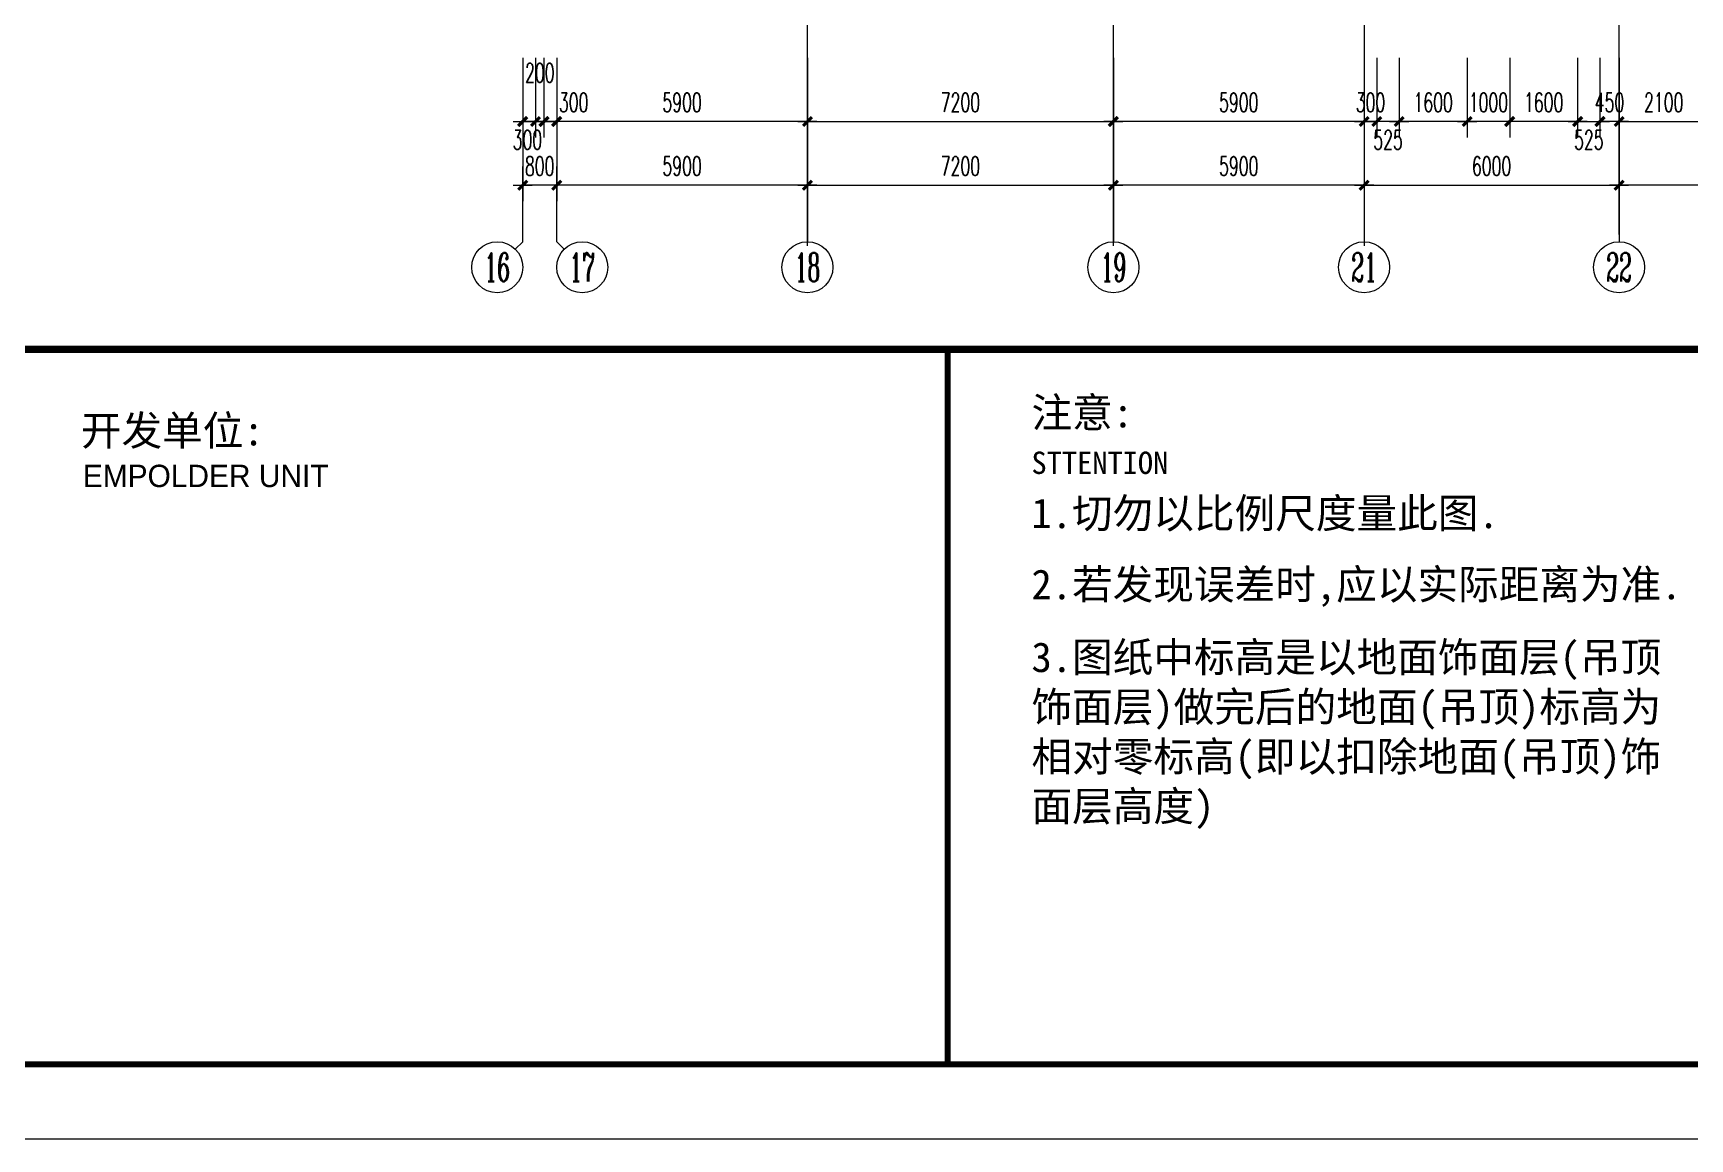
# Model space of a CAD drawing. Extents: x 2719331 to 3465925, y -270324 to -167476.
# Drawn here: x 2902361 to 2941347, y -268957 to -242934 of the extents above; entities that cross this region are included whole.
import ezdxf
from ezdxf.enums import TextEntityAlignment as Align

# ---------------------------------------------------------------- set-up
doc = ezdxf.new("R2010")
doc.units = 0
doc.header["$LTSCALE"] = 1500
doc.header["$MEASUREMENT"] = 0
doc.layers.get('0').update_dxf_attribs({"linetype": 'CONTINUOUS', "lineweight": 0})
doc.layers.get('DEFPOINTS').update_dxf_attribs({"linetype": 'CONTINUOUS', "lineweight": 5})
for name, color, linetype, lineweight in [('AXIS', 7, 'CONTINUOUS', 5), ('AXIS_TEXT', 7, 'CONTINUOUS', 5), ('我的', 7, 'CONTINUOUS', 5)]:
    doc.layers.add(name, color=color, linetype=linetype, lineweight=lineweight)
doc.layers.add('JIAJU1', color=1, linetype='CONTINUOUS')
doc.styles.add('COMPLEX', font='COMPLEX')
doc.styles.add('DIM_FONT', font='romans.shx', dxfattribs={"width": 0.6})
doc.styles.get("Standard").update_dxf_attribs({"font": 'SIMHEI.TTF', "height": 1.2})
doc.dimstyles.new('DIMN150', dxfattribs={"dimscale": 1.5, "dimtxt": 300, "dimasz": 1, "dimexe": 250, "dimexo": 300, "dimgap": 150, "dimtad": 1, "dimdec": 0, "dimdsep": 46, "dimtxsty": 'DIM_FONT', "dimblk": '_DIMX', "dimcen": 2.5, "dimdle": 0.3, "dimclrd": 7, "dimclre": 256, "dimclrt": 256, "dimadec": 0, "dimazin": 0, "dimtfac": 1, "dimtdec": 0, "dimtix": 1, "dimtmove": 2, "dimatfit": 3, "dimldrblk": '_DIMX', "dimfxl": 1, "dimtvp": 1, "dimtolj": 1, "dimtzin": 0, "dimlwd": -1, "dimlwe": -1, "dimarcsym": 0})

# ---------------------------------------------------------------- blocks, each defined once
blk = doc.blocks.new('_AXISO2')
blk.add_line((0.354, 0.146), (0.5, 0))
blk.add_circle((0, 0.5), 0.5)
at = {"layer": 'AXIS_TEXT', "style": 'COMPLEX', "width": 1.041667}
blk.add_attdef('A', text='', height=0.56, dxfattribs=at).set_placement((-0.25, 0.22), (0.25, 0.22), align=Align.FIT)
blk = doc.blocks.new('_AXISO')
blk.add_circle((0, 0), 0.5)
at = {"layer": 'AXIS_TEXT', "style": 'COMPLEX', "width": 1.041667}
blk.add_attdef('A', text='', height=0.56, dxfattribs=at).set_placement((-0.25, -0.28), (0.25, -0.28), align=Align.FIT)
blk = doc.blocks.new('_AXISO1')
blk.add_line((0.354, -0.146), (0.5, 0))
blk.add_circle((0, -0.5), 0.5)
at = {"layer": 'AXIS_TEXT', "style": 'COMPLEX', "width": 1.041667}
blk.add_attdef('A', text='', height=0.56, dxfattribs=at).set_placement((-0.25, -0.78), (0.25, -0.78), align=Align.FIT)
blk = doc.blocks.new('_DIMX')
blk.add_line((-150, 0), (150, 0))
at = {"const_width": 50}
blk.add_lwpolyline([(-70, -70), (70, 70)], dxfattribs=at)
blk = doc.blocks.new('*D1648')
at = {"layer": 'DEFPOINTS', "color": 0, "lineweight": 25}
for p in [(2937107, -243063), (2938707, -243063), (2937107, -245013)]:
    blk.add_point(p, dxfattribs=at)
at = {"layer": '我的'}
for p, q in [((2937107, -243513), (2937107, -245388)), ((2938707, -243513), (2938707, -245388))]:
    blk.add_line(p, q, dxfattribs=at)
at = {"layer": '我的', "color": 7}
blk.add_line((2938706, -245013), (2937109, -245013), dxfattribs=at)
at = {"layer": '我的', "color": 7, "xscale": 1.5, "yscale": 1.5, "zscale": 1.5, "rotation": 180}
blk.add_blockref('_DIMX', (2937107, -245013), dxfattribs=at)
at = {"layer": '我的', "color": 7, "xscale": 1.5, "yscale": 1.5, "zscale": 1.5}
blk.add_blockref('_DIMX', (2938707, -245013), dxfattribs=at)
at = {"layer": '我的', "lineweight": 0, "insert": (2937907, -244563), "char_height": 450, "attachment_point": 5, "style": 'DIM_FONT'}
blk.add_mtext('\\A1;1600', dxfattribs=at)
blk = doc.blocks.new('*D1649')
at = {"layer": 'DEFPOINTS', "color": 0, "lineweight": 25}
for p in [(2936107, -243063), (2937107, -243063), (2936107, -245013)]:
    blk.add_point(p, dxfattribs=at)
at = {"layer": '我的'}
for p, q in [((2936107, -243513), (2936107, -245388)), ((2937107, -243513), (2937107, -245388))]:
    blk.add_line(p, q, dxfattribs=at)
at = {"layer": '我的', "color": 7}
for p, q in [((2936106, -245013), (2936104, -245013)), ((2937107, -245013), (2936107, -245013)), ((2937109, -245013), (2937110, -245013))]:
    blk.add_line(p, q, dxfattribs=at)
at = {"layer": '我的', "color": 7, "xscale": 1.5, "yscale": 1.5, "zscale": 1.5}
blk.add_blockref('_DIMX', (2936107, -245013), dxfattribs=at)
at = {"layer": '我的', "color": 7, "xscale": 1.5, "yscale": 1.5, "zscale": 1.5, "rotation": 180}
blk.add_blockref('_DIMX', (2937107, -245013), dxfattribs=at)
at = {"layer": '我的', "lineweight": 0, "insert": (2936607, -244563), "char_height": 450, "attachment_point": 5, "style": 'DIM_FONT'}
blk.add_mtext('\\A1;1000', dxfattribs=at)
blk = doc.blocks.new('*D1650')
at = {"layer": 'DEFPOINTS', "color": 0, "lineweight": 25}
for p in [(2934507, -243063), (2936107, -243063), (2934507, -245013)]:
    blk.add_point(p, dxfattribs=at)
at = {"layer": '我的'}
for p, q in [((2934507, -243513), (2934507, -245388)), ((2936107, -243513), (2936107, -245388))]:
    blk.add_line(p, q, dxfattribs=at)
at = {"layer": '我的', "color": 7}
blk.add_line((2936106, -245013), (2934509, -245013), dxfattribs=at)
at = {"layer": '我的', "color": 7, "xscale": 1.5, "yscale": 1.5, "zscale": 1.5, "rotation": 180}
blk.add_blockref('_DIMX', (2934507, -245013), dxfattribs=at)
at = {"layer": '我的', "color": 7, "xscale": 1.5, "yscale": 1.5, "zscale": 1.5}
blk.add_blockref('_DIMX', (2936107, -245013), dxfattribs=at)
at = {"layer": '我的', "lineweight": 0, "insert": (2935307, -244563), "char_height": 450, "attachment_point": 5, "style": 'DIM_FONT'}
blk.add_mtext('\\A1;1600', dxfattribs=at)
blk = doc.blocks.new('*D1651')
at = {"layer": 'DEFPOINTS', "color": 0, "lineweight": 25}
for p in [(2933982, -243063), (2934507, -243063), (2933982, -245013)]:
    blk.add_point(p, dxfattribs=at)
at = {"layer": '我的'}
for p, q in [((2933982, -243513), (2933982, -245388)), ((2934507, -243513), (2934507, -245388))]:
    blk.add_line(p, q, dxfattribs=at)
at = {"layer": '我的', "color": 7}
blk.add_line((2934506, -245013), (2933984, -245013), dxfattribs=at)
at = {"layer": '我的', "color": 7, "xscale": 1.5, "yscale": 1.5, "zscale": 1.5, "rotation": 180}
blk.add_blockref('_DIMX', (2933982, -245013), dxfattribs=at)
at = {"layer": '我的', "color": 7, "xscale": 1.5, "yscale": 1.5, "zscale": 1.5}
blk.add_blockref('_DIMX', (2934507, -245013), dxfattribs=at)
at = {"layer": '我的', "lineweight": 0, "insert": (2934245, -245445), "char_height": 450, "attachment_point": 5, "style": 'DIM_FONT'}
blk.add_mtext('\\A1;525', dxfattribs=at)
blk = doc.blocks.new('*D1657')
at = {"layer": 'DEFPOINTS', "color": 0, "lineweight": 25}
for p in [(2914182, -243063), (2914382, -243063), (2914182, -245013)]:
    blk.add_point(p, dxfattribs=at)
at = {"layer": '我的'}
for p, q in [((2914182, -243513), (2914182, -245388)), ((2914382, -243513), (2914382, -245388))]:
    blk.add_line(p, q, dxfattribs=at)
at = {"layer": '我的', "color": 7}
for p, q in [((2914181, -245013), (2914179, -245013)), ((2914382, -245013), (2914182, -245013)), ((2914384, -245013), (2914385, -245013))]:
    blk.add_line(p, q, dxfattribs=at)
at = {"layer": '我的', "color": 7, "xscale": 1.5, "yscale": 1.5, "zscale": 1.5}
for p, rotation in [((2914182, -245013), 5.33620742237223e-10), ((2914382, -245013), 180.0000000005336)]:
    blk.add_blockref('_DIMX', p, dxfattribs=dict(at, rotation=rotation))
at = {"layer": '我的', "lineweight": 0, "insert": (2914284, -243868), "char_height": 450, "attachment_point": 5, "style": 'DIM_FONT'}
blk.add_mtext('\\A1;200', dxfattribs=at)
blk = doc.blocks.new('*D1689')
at = {"layer": 'DEFPOINTS', "color": 0, "lineweight": 25}
for p in [(2913882, -243063), (2914182, -243063), (2913882, -245013)]:
    blk.add_point(p, dxfattribs=at)
at = {"layer": '我的'}
for p, q in [((2913882, -243513), (2913882, -245388)), ((2914182, -243513), (2914182, -245388))]:
    blk.add_line(p, q, dxfattribs=at)
at = {"layer": '我的', "color": 7}
for p, q in [((2913881, -245013), (2913879, -245013)), ((2914182, -245013), (2913882, -245013)), ((2914184, -245013), (2914185, -245013))]:
    blk.add_line(p, q, dxfattribs=at)
at = {"layer": '我的', "color": 7, "xscale": 1.5, "yscale": 1.5, "zscale": 1.5}
for p, rotation in [((2913882, -245013), 3.557132355748797e-10), ((2914182, -245013), 180.0000000003557)]:
    blk.add_blockref('_DIMX', p, dxfattribs=dict(at, rotation=rotation))
at = {"layer": '我的', "lineweight": 0, "insert": (2913992, -245445), "char_height": 450, "attachment_point": 5, "style": 'DIM_FONT'}
blk.add_mtext('\\A1;300', dxfattribs=at)
blk = doc.blocks.new('*D1690')
at = {"layer": 'DEFPOINTS', "color": 0, "lineweight": 25}
for p in [(2914682, -243063), (2920582, -243063), (2914682, -246513)]:
    blk.add_point(p, dxfattribs=at)
at = {"layer": '我的'}
for p, q in [((2914682, -243513), (2914682, -246888)), ((2920582, -243513), (2920582, -246888))]:
    blk.add_line(p, q, dxfattribs=at)
at = {"layer": '我的', "color": 7}
blk.add_line((2920581, -246513), (2914684, -246513), dxfattribs=at)
at = {"layer": '我的', "color": 7, "xscale": 1.5, "yscale": 1.5, "zscale": 1.5, "rotation": 180}
blk.add_blockref('_DIMX', (2914682, -246513), dxfattribs=at)
at = {"layer": '我的', "color": 7, "xscale": 1.5, "yscale": 1.5, "zscale": 1.5}
blk.add_blockref('_DIMX', (2920582, -246513), dxfattribs=at)
at = {"layer": '我的', "lineweight": 0, "insert": (2917632, -246063), "char_height": 450, "attachment_point": 5, "style": 'DIM_FONT'}
blk.add_mtext('\\A1;5900', dxfattribs=at)
blk = doc.blocks.new('*D1691')
at = {"layer": 'DEFPOINTS', "color": 0, "lineweight": 25}
for p in [(2913882, -243063), (2914682, -243063), (2913882, -246513)]:
    blk.add_point(p, dxfattribs=at)
at = {"layer": '我的'}
for p, q in [((2913882, -243513), (2913882, -246888)), ((2914682, -243513), (2914682, -246888))]:
    blk.add_line(p, q, dxfattribs=at)
at = {"layer": '我的', "color": 7}
for p, q in [((2913881, -246513), (2913879, -246513)), ((2914682, -246513), (2913882, -246513)), ((2914684, -246513), (2914685, -246513))]:
    blk.add_line(p, q, dxfattribs=at)
at = {"layer": '我的', "color": 7, "xscale": 1.5, "yscale": 1.5, "zscale": 1.5}
blk.add_blockref('_DIMX', (2913882, -246513), dxfattribs=at)
at = {"layer": '我的', "color": 7, "xscale": 1.5, "yscale": 1.5, "zscale": 1.5, "rotation": 180}
blk.add_blockref('_DIMX', (2914682, -246513), dxfattribs=at)
at = {"layer": '我的', "lineweight": 0, "insert": (2914282, -246063), "char_height": 450, "attachment_point": 5, "style": 'DIM_FONT'}
blk.add_mtext('\\A1;800', dxfattribs=at)
blk = doc.blocks.new('*D1692')
at = {"layer": 'DEFPOINTS', "color": 0, "lineweight": 25}
for p in [(2914382, -243063), (2914682, -243063), (2914682, -245013)]:
    blk.add_point(p, dxfattribs=at)
at = {"layer": '我的'}
for p, q in [((2914382, -243513), (2914382, -245388)), ((2914682, -243513), (2914682, -245388))]:
    blk.add_line(p, q, dxfattribs=at)
at = {"layer": '我的', "color": 7}
for p, q in [((2914381, -245013), (2914379, -245013)), ((2914382, -245013), (2914682, -245013)), ((2914684, -245013), (2914685, -245013))]:
    blk.add_line(p, q, dxfattribs=at)
at = {"layer": '我的', "color": 7, "xscale": 1.5, "yscale": 1.5, "zscale": 1.5}
blk.add_blockref('_DIMX', (2914382, -245013), dxfattribs=at)
at = {"layer": '我的', "color": 7, "xscale": 1.5, "yscale": 1.5, "zscale": 1.5, "rotation": 180}
blk.add_blockref('_DIMX', (2914682, -245013), dxfattribs=at)
at = {"layer": '我的', "lineweight": 0, "insert": (2915081, -244563), "char_height": 450, "attachment_point": 5, "style": 'DIM_FONT'}
blk.add_mtext('\\A1;300', dxfattribs=at)
blk = doc.blocks.new('*D1693')
at = {"layer": 'DEFPOINTS', "color": 0, "lineweight": 25}
for p in [(2914682, -243063), (2920582, -243063), (2914682, -245013)]:
    blk.add_point(p, dxfattribs=at)
at = {"layer": '我的'}
for p, q in [((2914682, -243513), (2914682, -245388)), ((2920582, -243513), (2920582, -245388))]:
    blk.add_line(p, q, dxfattribs=at)
at = {"layer": '我的', "color": 7}
blk.add_line((2920581, -245013), (2914684, -245013), dxfattribs=at)
at = {"layer": '我的', "color": 7, "xscale": 1.5, "yscale": 1.5, "zscale": 1.5}
for p, rotation in [((2914682, -245013), 179.9999999999757), ((2920582, -245013), 359.9999999999757)]:
    blk.add_blockref('_DIMX', p, dxfattribs=dict(at, rotation=rotation))
at = {"layer": '我的', "lineweight": 0, "insert": (2917632, -244563), "char_height": 450, "attachment_point": 5, "style": 'DIM_FONT'}
blk.add_mtext('\\A1;5900', dxfattribs=at)
blk = doc.blocks.new('*D1694')
at = {"layer": 'DEFPOINTS', "color": 0, "lineweight": 25}
for p in [(2920582, -243063), (2927782, -243063), (2927782, -245013)]:
    blk.add_point(p, dxfattribs=at)
at = {"layer": '我的'}
for p, q in [((2920582, -243513), (2920582, -245388)), ((2927782, -243513), (2927782, -245388))]:
    blk.add_line(p, q, dxfattribs=at)
at = {"layer": '我的', "color": 7}
blk.add_line((2920584, -245013), (2927781, -245013), dxfattribs=at)
at = {"layer": '我的', "color": 7, "xscale": 1.5, "yscale": 1.5, "zscale": 1.5, "rotation": 180}
blk.add_blockref('_DIMX', (2920582, -245013), dxfattribs=at)
at = {"layer": '我的', "color": 7, "xscale": 1.5, "yscale": 1.5, "zscale": 1.5}
blk.add_blockref('_DIMX', (2927782, -245013), dxfattribs=at)
at = {"layer": '我的', "lineweight": 0, "insert": (2924182, -244563), "char_height": 450, "attachment_point": 5, "style": 'DIM_FONT'}
blk.add_mtext('\\A1;7200', dxfattribs=at)
blk = doc.blocks.new('*D1695')
at = {"layer": 'DEFPOINTS', "color": 0, "lineweight": 25}
for p in [(2920582, -243063), (2927782, -243063), (2927782, -246513)]:
    blk.add_point(p, dxfattribs=at)
at = {"layer": '我的'}
for p, q in [((2920582, -243513), (2920582, -246888)), ((2927782, -243513), (2927782, -246888))]:
    blk.add_line(p, q, dxfattribs=at)
at = {"layer": '我的', "color": 7}
blk.add_line((2920584, -246513), (2927781, -246513), dxfattribs=at)
at = {"layer": '我的', "color": 7, "xscale": 1.5, "yscale": 1.5, "zscale": 1.5, "rotation": 180}
blk.add_blockref('_DIMX', (2920582, -246513), dxfattribs=at)
at = {"layer": '我的', "color": 7, "xscale": 1.5, "yscale": 1.5, "zscale": 1.5}
blk.add_blockref('_DIMX', (2927782, -246513), dxfattribs=at)
at = {"layer": '我的', "lineweight": 0, "insert": (2924182, -246063), "char_height": 450, "attachment_point": 5, "style": 'DIM_FONT'}
blk.add_mtext('\\A1;7200', dxfattribs=at)
blk = doc.blocks.new('*D1696')
at = {"layer": 'DEFPOINTS', "color": 0, "lineweight": 25}
for p in [(2927782, -243063), (2933682, -243063), (2927782, -245013)]:
    blk.add_point(p, dxfattribs=at)
at = {"layer": '我的'}
for p, q in [((2927782, -243513), (2927782, -245388)), ((2933682, -243513), (2933682, -245388))]:
    blk.add_line(p, q, dxfattribs=at)
at = {"layer": '我的', "color": 7}
blk.add_line((2933681, -245013), (2927784, -245013), dxfattribs=at)
at = {"layer": '我的', "color": 7, "xscale": 1.5, "yscale": 1.5, "zscale": 1.5}
for p, rotation in [((2927782, -245013), 179.9999999999808), ((2933682, -245013), 359.9999999999807)]:
    blk.add_blockref('_DIMX', p, dxfattribs=dict(at, rotation=rotation))
at = {"layer": '我的', "lineweight": 0, "insert": (2930732, -244563), "char_height": 450, "attachment_point": 5, "style": 'DIM_FONT'}
blk.add_mtext('\\A1;5900', dxfattribs=at)
blk = doc.blocks.new('*D1697')
at = {"layer": 'DEFPOINTS', "color": 0, "lineweight": 25}
for p in [(2927782, -243063), (2933682, -243063), (2927782, -246513)]:
    blk.add_point(p, dxfattribs=at)
at = {"layer": '我的'}
for p, q in [((2927782, -243513), (2927782, -246888)), ((2933682, -243513), (2933682, -246888))]:
    blk.add_line(p, q, dxfattribs=at)
at = {"layer": '我的', "color": 7}
blk.add_line((2933681, -246513), (2927784, -246513), dxfattribs=at)
at = {"layer": '我的', "color": 7, "xscale": 1.5, "yscale": 1.5, "zscale": 1.5, "rotation": 180}
blk.add_blockref('_DIMX', (2927782, -246513), dxfattribs=at)
at = {"layer": '我的', "color": 7, "xscale": 1.5, "yscale": 1.5, "zscale": 1.5}
blk.add_blockref('_DIMX', (2933682, -246513), dxfattribs=at)
at = {"layer": '我的', "lineweight": 0, "insert": (2930732, -246063), "char_height": 450, "attachment_point": 5, "style": 'DIM_FONT'}
blk.add_mtext('\\A1;5900', dxfattribs=at)
blk = doc.blocks.new('*D1698')
at = {"layer": 'DEFPOINTS', "color": 0, "lineweight": 25}
for p in [(2933682, -243063), (2933982, -243063), (2933982, -245013)]:
    blk.add_point(p, dxfattribs=at)
at = {"layer": '我的'}
for p, q in [((2933682, -243513), (2933682, -245388)), ((2933982, -243513), (2933982, -245388))]:
    blk.add_line(p, q, dxfattribs=at)
at = {"layer": '我的', "color": 7}
for p, q in [((2933681, -245013), (2933679, -245013)), ((2933682, -245013), (2933982, -245013)), ((2933984, -245013), (2933985, -245013))]:
    blk.add_line(p, q, dxfattribs=at)
at = {"layer": '我的', "color": 7, "xscale": 1.5, "yscale": 1.5, "zscale": 1.5}
blk.add_blockref('_DIMX', (2933682, -245013), dxfattribs=at)
at = {"layer": '我的', "color": 7, "xscale": 1.5, "yscale": 1.5, "zscale": 1.5, "rotation": 180}
blk.add_blockref('_DIMX', (2933982, -245013), dxfattribs=at)
at = {"layer": '我的', "lineweight": 0, "insert": (2933832, -244563), "char_height": 450, "attachment_point": 5, "style": 'DIM_FONT'}
blk.add_mtext('\\A1;300', dxfattribs=at)
blk = doc.blocks.new('*D1699')
at = {"layer": 'DEFPOINTS', "color": 0, "lineweight": 25}
for p in [(2938707, -243063), (2939232, -243063), (2939232, -245013)]:
    blk.add_point(p, dxfattribs=at)
at = {"layer": '我的'}
for p, q in [((2938707, -243513), (2938707, -245388)), ((2939232, -243513), (2939232, -245388))]:
    blk.add_line(p, q, dxfattribs=at)
at = {"layer": '我的', "color": 7}
blk.add_line((2938709, -245013), (2939231, -245013), dxfattribs=at)
at = {"layer": '我的', "color": 7, "xscale": 1.5, "yscale": 1.5, "zscale": 1.5, "rotation": 180}
blk.add_blockref('_DIMX', (2938707, -245013), dxfattribs=at)
at = {"layer": '我的', "color": 7, "xscale": 1.5, "yscale": 1.5, "zscale": 1.5}
blk.add_blockref('_DIMX', (2939232, -245013), dxfattribs=at)
at = {"layer": '我的', "lineweight": 0, "insert": (2938970, -245445), "char_height": 450, "attachment_point": 5, "style": 'DIM_FONT'}
blk.add_mtext('\\A1;525', dxfattribs=at)
blk = doc.blocks.new('*D1700')
at = {"layer": 'DEFPOINTS', "color": 0, "lineweight": 25}
for p in [(2939232, -243063), (2939682, -243063), (2939232, -245013)]:
    blk.add_point(p, dxfattribs=at)
at = {"layer": '我的'}
for p, q in [((2939232, -243513), (2939232, -245388)), ((2939682, -243513), (2939682, -245388))]:
    blk.add_line(p, q, dxfattribs=at)
at = {"layer": '我的', "color": 7}
for p, q in [((2939231, -245013), (2939229, -245013)), ((2939682, -245013), (2939232, -245013)), ((2939684, -245013), (2939685, -245013))]:
    blk.add_line(p, q, dxfattribs=at)
at = {"layer": '我的', "color": 7, "xscale": 1.5, "yscale": 1.5, "zscale": 1.5}
blk.add_blockref('_DIMX', (2939232, -245013), dxfattribs=at)
at = {"layer": '我的', "color": 7, "xscale": 1.5, "yscale": 1.5, "zscale": 1.5, "rotation": 180}
blk.add_blockref('_DIMX', (2939682, -245013), dxfattribs=at)
at = {"layer": '我的', "lineweight": 0, "insert": (2939457, -244563), "char_height": 450, "attachment_point": 5, "style": 'DIM_FONT'}
blk.add_mtext('\\A1;450', dxfattribs=at)
blk = doc.blocks.new('*D1701')
at = {"layer": 'DEFPOINTS', "color": 0, "lineweight": 25}
for p in [(2939682, -243063), (2941782, -243063), (2941782, -245013)]:
    blk.add_point(p, dxfattribs=at)
at = {"layer": '我的'}
for p, q in [((2939682, -243513), (2939682, -245388)), ((2941782, -243513), (2941782, -245388))]:
    blk.add_line(p, q, dxfattribs=at)
at = {"layer": '我的', "color": 7}
blk.add_line((2939684, -245013), (2941781, -245013), dxfattribs=at)
at = {"layer": '我的', "color": 7, "xscale": 1.5, "yscale": 1.5, "zscale": 1.5, "rotation": 180}
blk.add_blockref('_DIMX', (2939682, -245013), dxfattribs=at)
at = {"layer": '我的', "color": 7, "xscale": 1.5, "yscale": 1.5, "zscale": 1.5}
blk.add_blockref('_DIMX', (2941782, -245013), dxfattribs=at)
at = {"layer": '我的', "lineweight": 0, "insert": (2940732, -244563), "char_height": 450, "attachment_point": 5, "style": 'DIM_FONT'}
blk.add_mtext('\\A1;2100', dxfattribs=at)
blk = doc.blocks.new('*D1710')
at = {"layer": 'DEFPOINTS', "color": 0, "lineweight": 25}
for p in [(2933682, -243063), (2939682, -243063), (2939682, -246513)]:
    blk.add_point(p, dxfattribs=at)
at = {"layer": '我的'}
for p, q in [((2933682, -243513), (2933682, -246888)), ((2939682, -243513), (2939682, -246888))]:
    blk.add_line(p, q, dxfattribs=at)
at = {"layer": '我的', "color": 7}
blk.add_line((2933684, -246513), (2939681, -246513), dxfattribs=at)
at = {"layer": '我的', "color": 7, "xscale": 1.5, "yscale": 1.5, "zscale": 1.5, "rotation": 180}
blk.add_blockref('_DIMX', (2933682, -246513), dxfattribs=at)
at = {"layer": '我的', "color": 7, "xscale": 1.5, "yscale": 1.5, "zscale": 1.5}
blk.add_blockref('_DIMX', (2939682, -246513), dxfattribs=at)
at = {"layer": '我的', "lineweight": 0, "insert": (2936682, -246063), "char_height": 450, "attachment_point": 5, "style": 'DIM_FONT'}
blk.add_mtext('\\A1;6000', dxfattribs=at)
blk = doc.blocks.new('*D1711')
at = {"layer": 'DEFPOINTS', "color": 0, "lineweight": 25}
for p in [(2939682, -243063), (2946182, -243063), (2939682, -246513)]:
    blk.add_point(p, dxfattribs=at)
at = {"layer": '我的'}
for p, q in [((2939682, -243513), (2939682, -246888)), ((2946182, -243513), (2946182, -246888))]:
    blk.add_line(p, q, dxfattribs=at)
at = {"layer": '我的', "color": 7}
blk.add_line((2946181, -246513), (2939684, -246513), dxfattribs=at)
at = {"layer": '我的', "color": 7, "xscale": 1.5, "yscale": 1.5, "zscale": 1.5, "rotation": 180}
blk.add_blockref('_DIMX', (2939682, -246513), dxfattribs=at)
at = {"layer": '我的', "color": 7, "xscale": 1.5, "yscale": 1.5, "zscale": 1.5}
blk.add_blockref('_DIMX', (2946182, -246513), dxfattribs=at)
at = {"layer": '我的', "lineweight": 0, "insert": (2942932, -246063), "char_height": 450, "attachment_point": 5, "style": 'DIM_FONT'}
blk.add_mtext('\\A1;6500', dxfattribs=at)

msp = doc.modelspace()

# ---------------------------------------------------------------- linework, layer by layer
at = {"layer": 'AXIS', "color": 250}
msp.add_lwpolyline([(2873029, -167643.1), (2873029, -268956.6), (3009749.5, -268956.6), (3009749.5, -167643.1)], close=True, dxfattribs=at)
at = {"layer": 'AXIS', "color": 0, "const_width": 140.2}
msp.add_lwpolyline([(2874781.8, -169396), (2874781.8, -267203.7), (3007996.7, -267203.7), (3007996.7, -169396)], close=True, dxfattribs=at)
at = {"layer": 'AXIS', "color": 0}
for points, const_width in [([(2874781.8, -250376.6), (3007996.7, -250376.6)], 175.3), ([(2923883.6, -267203.7), (2923883.6, -250376.6)], 140.2)]:
    msp.add_lwpolyline(points, dxfattribs=dict(at, const_width=const_width))
at = {"layer": '我的', "lineweight": 0}
for p, q in [((2939682.2, -247674.8), (2939682.2, -209831.5)), ((2920582.2, -247942.5), (2920582.2, -219742.8)), ((2927782.2, -247942.5), (2927782.2, -221031.5)), ((2933682.2, -221031.5), (2933682.2, -247942.5)), ((2913882.2, -247843.4), (2913882.2, -246074.2)), ((2913882.2, -247843.4), (2913882.2, -246074.2)), ((2914682.2, -247843.4), (2914682.2, -246074.2)), ((2920582.2, -246074.2), (2920582.2, -247843.4)), ((2927782.2, -246074.2), (2927782.2, -247843.4)), ((2933682.2, -246074.2), (2933682.2, -247843.4)), ((2939682.2, -246074.2), (2939682.2, -247843.4))]:
    msp.add_line(p, q, dxfattribs=at)

# ---------------------------------------------------------------- block references
ref = msp.add_blockref('_AXISO2', (2913882.2, -248443.4), dxfattribs=dict(at, xscale=1200, yscale=1200, zscale=1200, rotation=90))
ref.add_attrib('A', '16', dxfattribs={"layer": 'AXIS_TEXT', "height": 672, "style": 'COMPLEX', "width": 0.646552}).set_placement((2912982.2, -248779.4), (2913582.2, -248779.4), align=Align.FIT)
ref = msp.add_blockref('_AXISO2', (2913882.2, -248443.4), dxfattribs=dict(at, xscale=1200, yscale=1200, zscale=1200, rotation=90))
ref.add_attrib('A', '16', dxfattribs={"layer": 'AXIS_TEXT', "height": 672, "style": 'COMPLEX', "width": 0.646552}).set_placement((2912982.2, -248779.4), (2913582.2, -248779.4), align=Align.FIT)
ref = msp.add_blockref('_AXISO1', (2914682.2, -248443.4), dxfattribs=dict(at, xscale=1200, yscale=1200, zscale=1200, rotation=90))
ref.add_attrib('A', '17', dxfattribs={"layer": 'AXIS_TEXT', "height": 672, "style": 'COMPLEX', "width": 0.646552}).set_placement((2914982.2, -248779.4), (2915582.2, -248779.4), align=Align.FIT)
ref = msp.add_blockref('_AXISO', (2920582.2, -248443.4), dxfattribs=dict(at, xscale=1200, yscale=1200, zscale=1200))
ref.add_attrib('A', '18', dxfattribs={"layer": 'AXIS_TEXT', "height": 672, "style": 'COMPLEX', "width": 0.646552}).set_placement((2920282.2, -248779.4), (2920882.2, -248779.4), align=Align.FIT)
ref = msp.add_blockref('_AXISO', (2927782.2, -248443.4), dxfattribs=dict(at, xscale=1200, yscale=1200, zscale=1200))
ref.add_attrib('A', '19', dxfattribs={"layer": 'AXIS_TEXT', "height": 672, "style": 'COMPLEX', "width": 0.646552}).set_placement((2927482.2, -248779.4), (2928082.2, -248779.4), align=Align.FIT)
ref = msp.add_blockref('_AXISO', (2933682.2, -248443.4), dxfattribs=dict(at, xscale=1200, yscale=1200, zscale=1200))
ref.add_attrib('A', '21', dxfattribs={"layer": 'AXIS_TEXT', "height": 672, "style": 'COMPLEX', "width": 0.646552}).set_placement((2933382.2, -248779.4), (2933982.2, -248779.4), align=Align.FIT)
ref = msp.add_blockref('_AXISO', (2939682.2, -248443.4), dxfattribs=dict(at, xscale=1200, yscale=1200, zscale=1200))
ref.add_attrib('A', '22', dxfattribs={"layer": 'AXIS_TEXT', "height": 672, "style": 'COMPLEX', "width": 0.551471}).set_placement((2939382.2, -248779.4), (2939982.2, -248779.4), align=Align.FIT)

# ---------------------------------------------------------------- texts
at = {"layer": 'AXIS', "color": 250, "attachment_point": 1}
for s, insert, char_height, width in [('{\\fSimHei|b0|i0|c134|p2;\\C5;开发单位:}', (2903484.2, -251935.3), 701.131, 6476.823), ('{\\fSimSun|b0|i0|c134|p2;\\C5;STTENTION}', (2925854.3, -252782.7), 525.848, 6476.823), ('\\fￋￎￌ￥|b0|i0|c134|p2;\\C5;EMPOLDER UNIT', (2903530.5, -253091), 525.848, 9314.727), ('{\\fSimHei|b0|i0|c134|p2;\\C5;1.切勿以比例尺度量此图.}', (2925854.3, -253882.3), 701.131, 17463.279), ('{\\fSimHei|b0|i0|c134|p2;\\C5;2.若发现误差时,应以实际距离为准.}', (2925854.3, -255555.3), 701.131, 17463.279), ('{\\fSimHei|b0|i0|c134|p2;\\C5;3.图纸中标高是以地面饰面层(吊顶\\P饰面层)做完后的地面(吊顶)标高为\\P相对零标高(即以扣除地面(吊顶)饰\\P面层高度)}', (2925854.3, -257268.8), 701.131, 17463.279)]:
    msp.add_mtext(s, dxfattribs=dict(at, insert=insert, char_height=char_height, width=width))
at = {"layer": 'JIAJU1', "color": 22, "insert": (2925854.3, -251510.7), "char_height": 701.131, "width": 6476.823, "attachment_point": 1}
msp.add_mtext('{\\fSimHei|b0|i0|c134|p2;\\C5;注意:}', dxfattribs=at)

# ---------------------------------------------------------------- dimensions: what is measured, and where the dimension line sits
at = {"layer": '我的', "lineweight": 0}
for base, p1, p2, angle, picture, middle in [((2913882.2, -245013.2), (2914182.2, -243063.2), (2913882.2, -243063.2), 180, '*D1689', (2913992.4, -245445.2)), ((2914182.2, -245013.2), (2914382.2, -243063.2), (2914182.2, -243063.2), 180, '*D1657', (2914284.1, -243868.3)), ((2914682.2, -245013.2), (2914382.2, -243063.2), (2914682.2, -243063.2), 360, '*D1692', (2915081.2, -244562.6))]:
    dim = msp.add_linear_dim(base=base, p1=p1, p2=p2, angle=angle, dimstyle='DIMN150', dxfattribs=at)
    dim.commit()
    dim.dimension.update_dxf_attribs({"geometry": picture, "text_midpoint": middle, "dimtype": 161})
for base, p1, p2, picture, middle in [((2913882.2, -246513.2), (2914682.2, -243063.2), (2913882.2, -243063.2), '*D1691', (2914282.2, -246063.2)), ((2914682.2, -246513.2), (2920582.2, -243063.2), (2914682.2, -243063.2), '*D1690', (2917632.2, -246063.2)), ((2927782.2, -246513.2), (2920582.2, -243063.2), (2927782.2, -243063.2), '*D1695', (2924182.2, -246063.2)), ((2927782.2, -246513.2), (2933682.2, -243063.2), (2927782.2, -243063.2), '*D1697', (2930732.2, -246063.2)), ((2933982.2, -245013.2), (2933682.2, -243063.2), (2933982.2, -243063.2), '*D1698', (2933832.2, -244563.2)), ((2939682.2, -246513.2), (2933682.2, -243063.2), (2939682.2, -243063.2), '*D1710', (2936682.2, -246063.2)), ((2934507.2, -245013.2), (2936107.2, -243063.2), (2934507.2, -243063.2), '*D1650', (2935307.2, -244563.2)), ((2936107.2, -245013.2), (2937107.2, -243063.2), (2936107.2, -243063.2), '*D1649', (2936607.2, -244563.2)), ((2937107.2, -245013.2), (2938707.2, -243063.2), (2937107.2, -243063.2), '*D1648', (2937907.2, -244563.2)), ((2939232.2, -245013.2), (2939682.2, -243063.2), (2939232.2, -243063.2), '*D1700', (2939457.2, -244563.2)), ((2941782.2, -245013.2), (2939682.2, -243063.2), (2941782.2, -243063.2), '*D1701', (2940732.2, -244563.2)), ((2939682.2, -246513.2), (2946182.2, -243063.2), (2939682.2, -243063.2), '*D1711', (2942932.2, -246063.2))]:
    dim = msp.add_linear_dim(base=base, p1=p1, p2=p2, dimstyle='DIMN150', dxfattribs=at)
    dim.commit()
    dim.dimension.update_dxf_attribs({"geometry": picture, "text_midpoint": middle})
for p1, p2, distance, picture, middle in [((2920582.2, -243063.2), (2914682.2, -243063.2), 1950, '*D1693', (2917632.2, -244563.2)), ((2920582.2, -243063.2), (2927782.2, -243063.2), -1950, '*D1694', (2924182.2, -244563.2)), ((2933682.2, -243063.2), (2927782.2, -243063.2), 1950, '*D1696', (2930732.2, -244563.2))]:
    dim = msp.add_aligned_dim(p1=p1, p2=p2, distance=distance, dimstyle='DIMN150', dxfattribs=at)
    dim.commit()
    dim.dimension.update_dxf_attribs({"geometry": picture, "text_midpoint": middle})
for base, p1, p2, picture, middle in [((2933982.2, -245013.2), (2934507.2, -243063.2), (2933982.2, -243063.2), '*D1651', (2934244.7, -245445.2)), ((2939232.2, -245013.2), (2938707.2, -243063.2), (2939232.2, -243063.2), '*D1699', (2938969.7, -245445.2))]:
    dim = msp.add_linear_dim(base=base, p1=p1, p2=p2, dimstyle='DIMN150', dxfattribs=at)
    dim.commit()
    dim.dimension.update_dxf_attribs({"geometry": picture, "text_midpoint": middle, "dimtype": 160})

doc.saveas('drawing.dxf')
